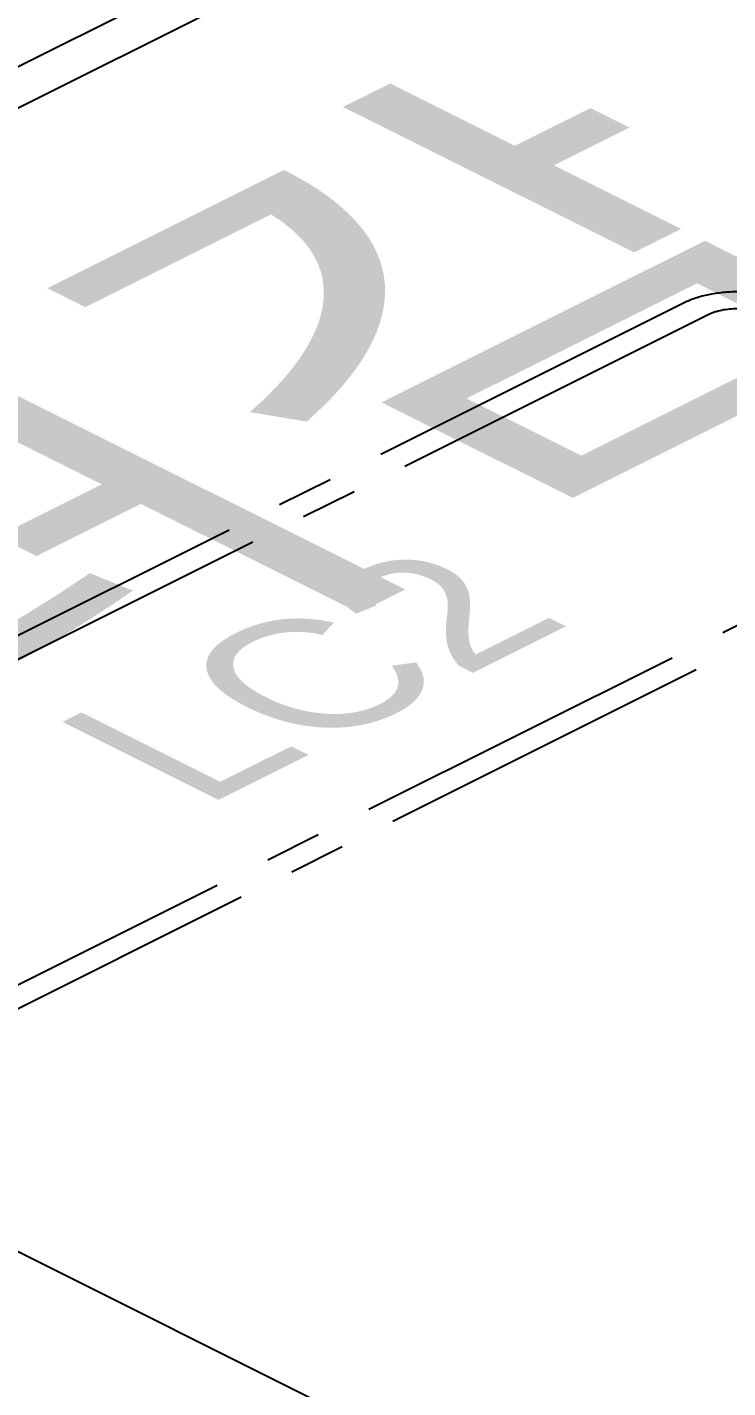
# Model space of a CAD drawing. Header units: millimetres. Extents: x 29838256 to 30236675, y -914750 to -833241.
# Drawn here: x 30128940 to 30129870, y -856668 to -854861 of the extents above; entities that cross this region are included whole.
import ezdxf
from ezdxf.enums import TextEntityAlignment as Align

# ---------------------------------------------------------------- set-up
doc = ezdxf.new("R2010")
doc.units = ezdxf.units.MM
doc.header["$LTSCALE"] = 600
doc.header["$MEASUREMENT"] = 0
doc.linetypes.add('CENTER2', pattern=[1.125, 0.75, -0.125, 0.125, -0.125])
for name, color, linetype in [('e-plan', 9, 'CONTINUOUS'), ('Parking-E', 7, 'CONTINUOUS'), ('Parking-S', 3, 'CONTINUOUS')]:
    doc.layers.add(name, color=color, linetype=linetype)
doc.styles.add('돋움', font='Dotum.TTF')

msp = doc.modelspace()

# ---------------------------------------------------------------- linework, layer by layer
at = {"layer": 'Parking-E', "color": 3, "ltscale": 2, "extrusion": (0, -0.8660254037844385, 0.5000000000000002)}
for p, q in [((30128453.8459021, -855150.5670277668, 412578.7006505355), (30130287.25952824, -854233.8602146984, 414166.4834264166)), ((30128504.83047359, -855180.0482287986, 45659.2213559598), (30130302.86806008, -854281.0294355544, 353860.1863799695))]:
    msp.add_line(p, q, dxfattribs=at)
at = {"layer": 'Parking-E', "extrusion": (0, -0.8660254037844386, 0.5000000000000002)}
msp.add_line((30129840.28044019, -856944.0030442127, -8892.648428551256), (30128213.664419, -856130.695033617, -7483.957631996804), dxfattribs=at)
at = {"layer": 'Parking-S', "color": 0, "linetype": 'CENTER2', "extrusion": (0, -0.8660254037844386, 0.5000000000000002), "elevation": 737818.877453373}
for points in [[(30130306.58287462, -432868.9271814571), (30129952.97069611, -432515.3150029379, 0.4142135623730951), (30129811.5258247, -432515.3150029291), (30128326.35467491, -434000.4861527032, 0.4142135623730951), (30128326.3546749, -434141.9310241177), (30128679.96685342, -434495.5432026387, 0.4142135623730951), (30128821.41172483, -434495.5432026376), (30130306.58287462, -433010.3720528658, 0.4142135623730951)], [(30130274.75777856, -432900.752277524), (30129921.14560004, -432547.140099005, 0.4142135623730414), (30129843.35092077, -432547.1400989981), (30128358.17977098, -434032.3112487701, 0.4142135623730415), (30128358.17977097, -434110.1059280528), (30128711.79194949, -434463.7181065722, 0.4142135623732606), (30128789.58662876, -434463.7181065713), (30130274.75777856, -432978.5469567988, 0.4142135623730414)]]:
    msp.add_lwpolyline(points, format="xyb", close=True, dxfattribs=at)

# ---------------------------------------------------------------- texts
at = {"layer": 'e-plan', "extrusion": (0, -0.8660254037844386, 0.5000000000000002), "style": '돋움'}
msp.add_text('내려감', height=780.72192, rotation=44.99999999778906, dxfattribs=at).set_placement((30128092.38911047, -434506.8720844802, 737818.8774533733))
at = {"layer": 'Parking-S', "color": 7, "extrusion": (0, -0.8660254037844386, 0.5000000000000002), "style": '돋움'}
msp.add_text('LC2', height=292.77072, rotation=44.99999999778906, dxfattribs=at).set_placement((30129316.46877477, -433505.4291027799, 737818.8774533729), align=Align.MIDDLE)

doc.saveas('drawing.dxf')
